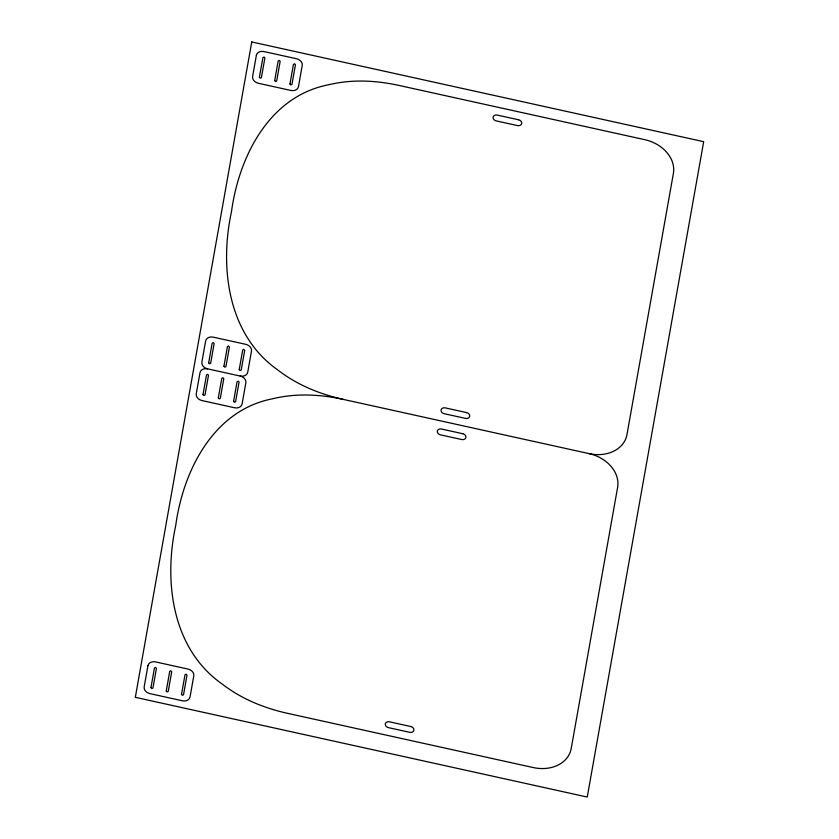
<?xml version="1.0" encoding="UTF-8"?>
<svg xmlns="http://www.w3.org/2000/svg" width="839" height="839" viewBox="0 0 839 839"><rect width="100%" height="100%" fill="white"/><g stroke="black" fill="none" stroke-linecap="round" stroke-linejoin="round"><path stroke-width="1.26" d="M343.172 399.364C326.623 395.735 309.549 394.089 292.622 395.505A122.672 96.401 16.3 0 0 272.769 398.735C213.463 410.124 183.154 470.679 175.729 525.529C163.595 581.385 171.964 648.799 222.094 683.974A122.672 96.401 16.3 0 0 239.346 695.384C254.322 703.795 270.661 709.584 287.399 713.297L533.3 767.57A34.074 26.775 16.3 0 0 571.223 748.472L617.609 487.386A34.074 26.775 16.3 0 0 589.072 453.626L343.172 399.364C326.434 395.641 310.094 389.852 295.118 381.451A122.672 96.401 16.3 0 1 277.866 370.03C227.736 334.866 219.378 267.452 231.501 211.585C238.926 156.736 269.235 96.191 328.542 84.791A122.672 96.401 16.3 0 1 348.395 81.572C365.322 80.145 382.395 81.792 398.955 85.421L644.845 139.694A34.074 26.775 16.3 0 1 673.381 173.453L626.995 434.539A34.074 26.775 16.3 0 1 589.072 453.626M240.153 376.04L207.82 368.898A6.817 5.359 16.3 0 1 201.874 362.102L205.628 340.959A6.817 5.359 16.3 0 1 213.221 337.142L245.785 344.326A6.817 5.359 16.3 0 1 251.49 351.08L247.736 372.222A6.817 5.359 16.3 0 1 240.153 376.04A6.817 5.359 16.3 0 1 245.858 382.794L242.104 403.937A6.817 5.359 16.3 0 1 234.511 407.754L202.178 400.612A6.817 5.359 16.3 0 1 196.242 393.816L199.997 372.673A6.817 5.359 16.3 0 1 207.579 368.856M150.957 687.592L151.786 688.546L152.95 688.032L156.442 668.368L155.614 667.414L154.449 667.928L150.968 687.54M166.248 690.969L167.076 691.913L168.23 691.409L171.722 671.735L170.831 670.781L169.74 671.294L166.248 690.969M181.528 694.346L182.357 695.29L183.521 694.786L187.013 675.112L186.185 674.168L185.02 674.671L181.528 694.346M203.028 394.55L203.919 395.505L205.01 394.98L208.502 375.316L207.673 374.372L206.52 374.876L203.028 394.55M208.659 362.836L209.488 363.78L210.641 363.277L214.144 343.602L213.316 342.658L212.152 343.161L208.659 362.836M218.308 397.917L219.21 398.882L220.3 398.357L223.793 378.683L222.964 377.739L221.79 378.305L218.318 397.864M223.94 366.213L224.768 367.157L225.932 366.643L229.425 346.979L228.523 346.014L227.421 346.591L223.95 366.15M233.599 401.294L234.49 402.259L235.581 401.734L239.073 382.06L238.245 381.116L237.08 381.682L233.599 401.231M239.23 369.579L240.059 370.523L241.213 370.02L244.715 350.345L243.887 349.402L242.712 349.968L239.23 369.527M259.398 77.24L260.226 78.184L261.38 77.681L264.883 58.006L264.054 57.062L262.88 57.629L259.398 77.188M274.678 80.617L275.58 81.582L276.671 81.058L280.163 61.383L279.261 60.418L278.17 60.943L274.689 80.554M289.969 83.994L290.797 84.938L291.951 84.424L295.454 64.76L294.625 63.816L293.461 64.32L289.969 83.994M251.752 41.95L135.32 697.314L587.248 797.05L703.68 141.686L251.752 41.95M147.937 665.726L144.182 686.868A6.817 5.359 16.3 0 0 149.887 693.612L182.451 700.806A6.817 5.359 16.3 0 0 190.034 696.989L193.788 675.846A6.817 5.359 16.3 0 0 188.083 669.092L155.75 661.961A6.817 5.359 16.3 0 0 147.937 665.726M256.367 55.374L252.612 76.506A6.817 5.359 16.3 0 0 258.559 83.313L290.892 90.455A6.817 5.359 16.3 0 0 298.474 86.627L302.229 65.494A6.817 5.359 16.3 0 0 296.524 58.74L263.96 51.557A6.817 5.359 16.3 0 0 256.367 55.374M518.544 119.778L497.275 115.09A3.744 2.947 16.3 0 0 493.101 117.187A3.744 2.947 16.3 0 0 496.248 120.9L517.506 125.588A3.744 2.947 16.3 0 0 521.68 123.49A3.744 2.947 16.3 0 0 518.544 119.778M466.526 412.578L445.257 407.88A3.744 2.947 16.3 0 0 441.083 409.988A3.744 2.947 16.3 0 0 444.23 413.7L465.488 418.388A3.744 2.947 16.3 0 0 469.662 416.291A3.744 2.947 16.3 0 0 466.526 412.578M462.771 433.721L441.503 429.023A3.744 2.947 16.3 0 0 437.329 431.12A3.744 2.947 16.3 0 0 440.465 434.843L461.733 439.531A3.744 2.947 16.3 0 0 465.907 437.434A3.744 2.947 16.3 0 0 462.771 433.721M410.753 726.522L389.485 721.823A3.744 2.947 16.3 0 0 385.311 723.921A3.744 2.947 16.3 0 0 388.447 727.633L409.715 732.332A3.744 2.947 16.3 0 0 413.889 730.234A3.744 2.947 16.3 0 0 410.753 726.522"/></g></svg>
